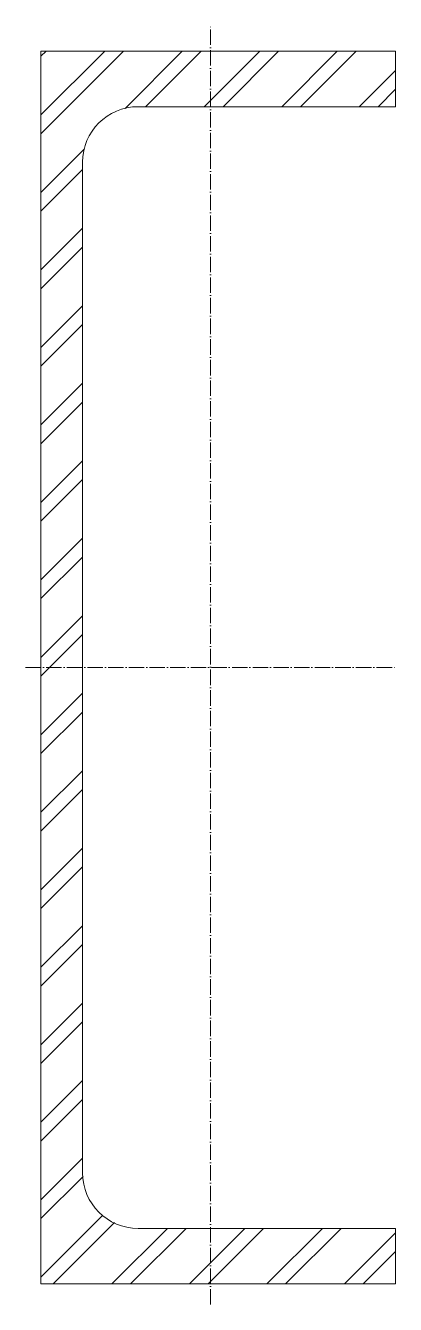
# Model space of a CAD drawing. Header units: metres. Extents: x -5 to 115, y -207 to 208.
import ezdxf

# ---------------------------------------------------------------- set-up
doc = ezdxf.new("R2010")
doc.units = ezdxf.units.M
doc.linetypes.add('MV_hartlijn_staal', pattern=[6.6, 5, -0.8, 0, -0.8])
doc.layers.add('A-DETL-GENF', color=92, linetype='Continuous', lineweight=18)

# ---------------------------------------------------------------- blocks, each defined once
blk = doc.blocks.new('28 Staalprofielen- UPE-2d - UPE400-4450843-00_0 Basismaterialen')
at = {"layer": 'A-DETL-GENF', "lineweight": 13}
h = blk.add_hatch(dxfattribs=at)
h.set_pattern_fill('FP_300', color=256, style=0, pattern_type=2)
h.set_pattern_definition([(225, (-4785.222, -2399.265), (12.57236, -12.57236), []), (225, (-4785.222, -2418.315), (12.57236, -12.57236), [])])
h.paths.add_polyline_path([(0, 200), (0, -200), (115, -200), (115, -182), (31.5, -182), (26.84, -181.39), (22.5, -179.59), (18.77, -176.73), (15.91, -173), (14.11, -168.66), (13.5, -164), (13.5, 164), (14.11, 168.66), (15.91, 173), (18.77, 176.73), (22.5, 179.59), (26.84, 181.39), (31.5, 182), (115, 182), (115, 200)])
at = {"layer": 'A-DETL-GENF', "linetype": 'MV_hartlijn_staal', "lineweight": 13}
for p, q in [((55, -206.68), (55, 208.32)), ((-5, 0), (115, 0))]:
    blk.add_line(p, q, dxfattribs=at)
at = {"layer": 'A-DETL-GENF'}
for p, q in [((115, 200), (0, 200)), ((0, 200), (0, -200)), ((0, -200), (0, 200)), ((0, 200), (115, 200)), ((115, 182), (115, 200)), ((115, 200), (115, 182)), ((31.5, 182), (115, 182)), ((115, 182), (31.5, 182)), ((13.5, -164), (13.5, 164)), ((13.5, 164), (13.5, -164)), ((115, -182), (31.5, -182)), ((31.5, -182), (115, -182)), ((115, -200), (115, -182)), ((115, -182), (115, -200)), ((0, -200), (115, -200)), ((115, -200), (0, -200))]:
    blk.add_line(p, q, dxfattribs=at)
for centre, start, end in [((31.5, 164), 90, 180), ((31.5, 164), 90, 180), ((31.5, -164), 180, 270), ((31.5, -164), 180, 270)]:
    blk.add_arc(centre, 18, start, end, dxfattribs=at)

msp = doc.modelspace()

# ---------------------------------------------------------------- block references
msp.add_blockref('28 Staalprofielen- UPE-2d - UPE400-4450843-00_0 Basismaterialen', (0, 0))

doc.saveas('drawing.dxf')
